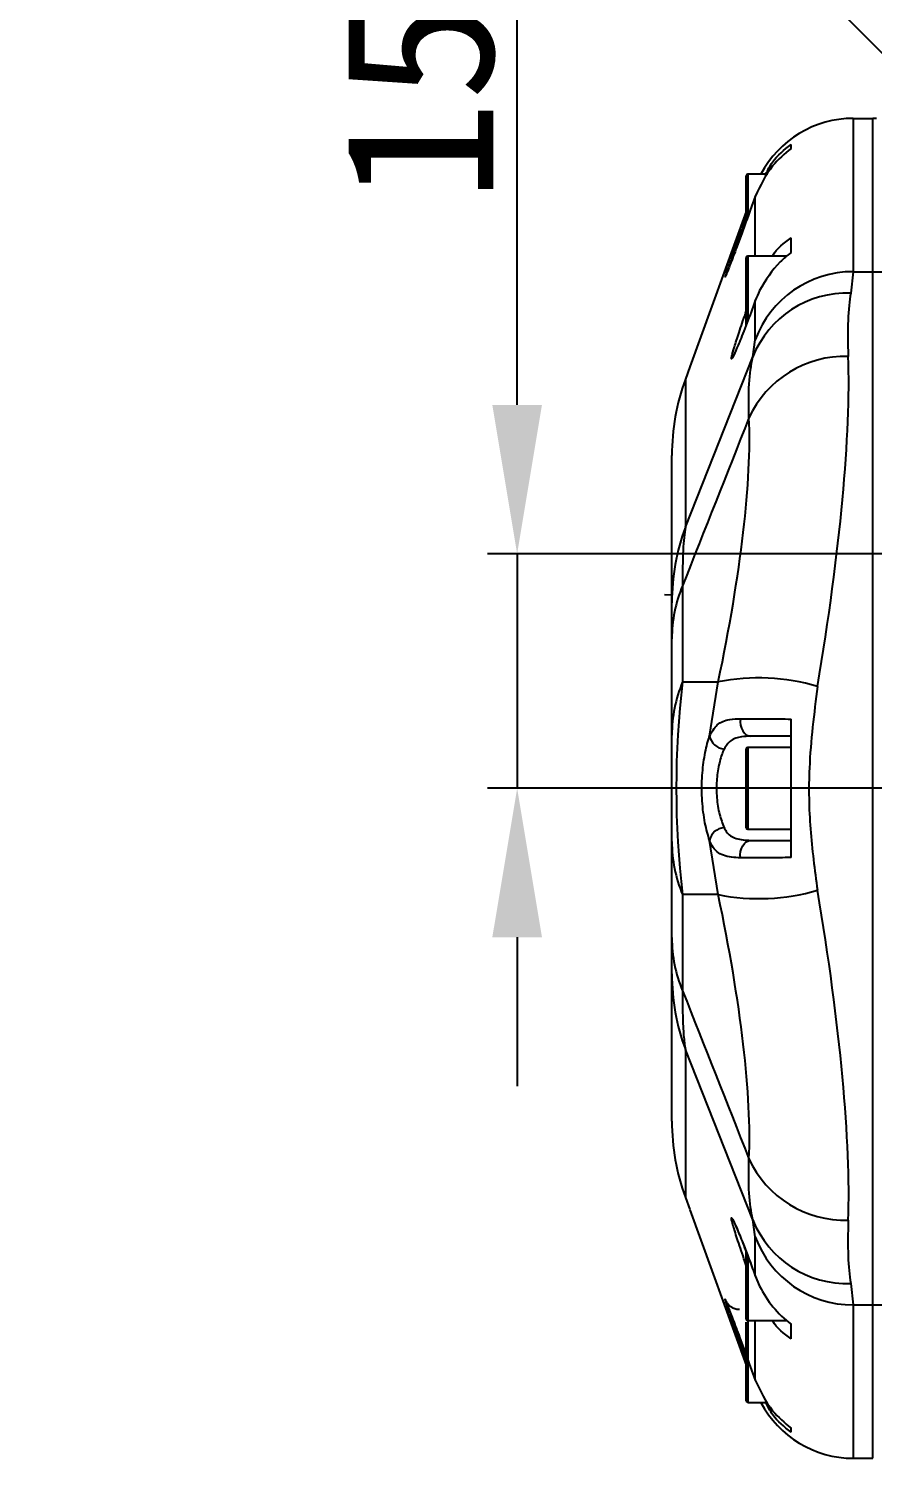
# Model space of a CAD drawing. Header units: inches. Extents: x 205 to 4949, y 179 to 2281.
# Drawn here: x 4282.5 to 4339.1, y 1327.4 to 1425 of the extents above; entities that cross this region are included whole.
import ezdxf

# ---------------------------------------------------------------- set-up
doc = ezdxf.new("R2010")
doc.units = ezdxf.units.IN
doc.header["$MEASUREMENT"] = 0
doc.styles.get("Standard").update_dxf_attribs({"font": ''})
doc.styles.get('Standard').set_extended_font_data('SimSun')
doc.dimstyles.new('ISO-25', dxfattribs={"dimtxt": 2.5, "dimasz": 2.5, "dimexe": 1.25, "dimexo": 0.625, "dimtad": 1, "dimtxsty": 'Standard', "dimcen": 2.5, "dimadec": 0, "dimazin": 0, "dimtfac": 1, "dimtmove": 0, "dimatfit": 3, "dimfxl": 1, "dimarcsym": 0})

# ---------------------------------------------------------------- blocks, each defined once
blk = doc.blocks.new('*D60')
at = {"color": 0, "lineweight": -2}
for p, q in [((4400.643, 1397.057), (4405.109, 1406.005)), ((4396.178, 1388.11), (4382.111, 1359.924)), ((4355.442, 1306.487), (4377.645, 1350.976)), ((4308.258, 1306.487), (4355.442, 1306.487))]:
    blk.add_line(p, q, dxfattribs=at)
at = {"color": 0}
for points in [[(4399.152, 1397.802), (4402.135, 1396.313), (4396.178, 1388.11)], [(4379.137, 1350.232), (4376.154, 1351.721), (4382.111, 1359.924)]]:
    blk.add_solid(points, dxfattribs=at)
at = {"layer": 'Defpoints', "color": 0}
for p in [(4396.178, 1388.11), (4382.111, 1359.924)]:
    blk.add_point(p, dxfattribs=at)
at = {"color": 0, "insert": (4308.258, 1318.396), "char_height": 40, "attachment_point": 1}
blk.add_mtext('\\fSimSun|b1|i0|c134|p34;\\H0.25x;φ31.50', dxfattribs=at)
blk = doc.blocks.new('*D61')
at = {"color": 0, "lineweight": -2}
for p, q in [((4389.144, 1405.518), (4389.144, 1460.401)), ((4378.007, 1385.154), (4328.062, 1435.1))]:
    blk.add_line(p, q, dxfattribs=at)
blk.add_arc((4389.144, 1374.017), 84.384, 96.79386, 128.20614, dxfattribs=at)
at = {"color": 0}
for points in [[(4379.261, 1456.145), (4379.063, 1459.472), (4389.144, 1458.401)], [(4335.847, 1441.571), (4338.06, 1439.079), (4329.476, 1433.685)]]:
    blk.add_solid(points, dxfattribs=at)
at = {"layer": 'Defpoints', "color": 0}
for p in [(4367.304, 1455.526), (4389.144, 1405.518), (4378.007, 1385.154), (4389.144, 1374.017), (4389.144, 1342.516)]:
    blk.add_point(p, dxfattribs=at)
at = {"color": 0, "insert": (4339.844, 1456.831), "char_height": 40, "attachment_point": 1, "rotation": 25.10558}
blk.add_mtext('{\\fSimSun|b1|i0|c134|p2;\\H0.25x;45%%d}', dxfattribs=at)
blk = doc.blocks.new('*D64')
at = {"color": 0, "lineweight": -2}
for p, q in [((4315.254, 1399.767), (4315.254, 1448.488)), ((4389.144, 1389.767), (4313.254, 1389.767)), ((4315.254, 1389.767), (4315.254, 1374.017)), ((4389.144, 1374.017), (4313.254, 1374.017)), ((4315.254, 1364.017), (4315.254, 1354.017))]:
    blk.add_line(p, q, dxfattribs=at)
at = {"color": 0}
for points in [[(4313.587, 1399.767), (4316.92, 1399.767), (4315.254, 1389.767)], [(4316.92, 1364.017), (4313.587, 1364.017), (4315.254, 1374.017)]]:
    blk.add_solid(points, dxfattribs=at)
at = {"layer": 'Defpoints', "color": 0}
for p in [(4389.144, 1389.767), (4315.254, 1374.017), (4389.144, 1374.017)]:
    blk.add_point(p, dxfattribs=at)
at = {"color": 0, "insert": (4308.73, 1430.398), "char_height": 40, "attachment_point": 5, "rotation": 90}
blk.add_mtext('{\\fSimSun|b1|i0|c134|p2;\\H0.25x;15.75}', dxfattribs=at)

msp = doc.modelspace()

# ---------------------------------------------------------------- linework, layer by layer
for p, q in [((4337.8232, 1419.0185), (4339.1424, 1419.0185)), ((4337.8232, 1419.0185), (4337.8232, 1408.7204)), ((4339.1424, 1408.7204), (4339.1424, 1419.0185)), ((4333.6422, 1417.0028), (4333.6422, 1417.2601)), ((4330.642, 1412.1193), (4330.642, 1415.1684)), ((4332.0918, 1415.2684), (4330.742, 1415.2684)), ((4330.742, 1415.2684), (4330.742, 1412.4012)), ((4331.2451, 1413.7813), (4330.91, 1412.8602)), ((4331.2451, 1409.7682), (4331.2451, 1413.7813)), ((4330.642, 1412.7557), (4326.8443, 1402.3214)), ((4333.6422, 1410.0056), (4333.6422, 1410.9879)), ((4330.642, 1405.1413), (4330.642, 1409.6682)), ((4333.3668, 1409.7682), (4330.742, 1409.7682)), ((4330.742, 1409.7682), (4330.742, 1405.4002)), ((4329.2895, 1408.5119), (4329.2724, 1408.4712)), ((4337.8232, 1408.7204), (4337.6507, 1407.275)), ((4337.8232, 1408.7204), (4339.1424, 1408.7204)), ((4339.1424, 1408.7204), (4349.6428, 1408.7204)), ((4339.1424, 1339.3132), (4339.1424, 1408.7204)), ((4331.2451, 1404.1536), (4331.2451, 1406.775)), ((4331.0726, 1402.9959), (4331.2451, 1404.1536)), ((4326.5465, 1391.5645), (4331.0726, 1402.9959)), ((4326.8513, 1402.3189), (4326.5465, 1401.5015)), ((4326.5465, 1401.5015), (4326.5465, 1391.5645)), ((4325.6418, 1386.4767), (4325.6418, 1396.371)), ((4325.6418, 1386.9922), (4325.1418, 1387.0173)), ((4326.3585, 1387.6195), (4326.3585, 1381.1587)), ((4325.6418, 1377.5877), (4325.6418, 1384.0485)), ((4326.3585, 1381.1587), (4328.7559, 1381.1587)), ((4328.175, 1377.527), (4328.7559, 1381.1587)), ((4325.6418, 1370.4458), (4325.6418, 1377.5877)), ((4330.642, 1371.3667), (4330.642, 1376.6669)), ((4333.6422, 1376.7669), (4330.742, 1376.7669)), ((4330.742, 1376.7669), (4330.742, 1371.2666)), ((4330.742, 1371.2666), (4333.6422, 1371.2666)), ((4325.6418, 1363.985), (4325.6418, 1370.4458)), ((4328.7559, 1366.8748), (4328.175, 1370.5065)), ((4328.7559, 1366.8748), (4326.3585, 1366.8748)), ((4326.3585, 1366.8748), (4326.3585, 1360.4141)), ((4325.6418, 1351.6625), (4325.6418, 1361.5568)), ((4331.0726, 1345.0377), (4326.5465, 1356.469)), ((4326.5465, 1356.469), (4326.5465, 1346.5321)), ((4326.5465, 1346.5321), (4326.8513, 1345.7147)), ((4326.8443, 1345.7121), (4330.642, 1335.2778)), ((4331.2451, 1343.88), (4331.0726, 1345.0377)), ((4331.2451, 1341.2586), (4331.2451, 1343.88)), ((4330.642, 1338.3654), (4330.642, 1342.889)), ((4330.742, 1342.6295), (4330.742, 1338.2653)), ((4331.1135, 1341.6102), (4331.2451, 1341.2586)), ((4331.2451, 1341.2586), (4331.5345, 1340.5789)), ((4337.6507, 1340.7585), (4337.8232, 1339.3132)), ((4337.8232, 1339.3132), (4339.1424, 1339.3132)), ((4337.8232, 1339.3132), (4337.8232, 1329.015)), ((4339.1424, 1339.3132), (4349.6428, 1339.3132)), ((4339.1424, 1329.015), (4339.1424, 1339.3132)), ((4330.642, 1332.8651), (4330.642, 1338.1653)), ((4330.742, 1338.2653), (4333.3668, 1338.2653)), ((4330.742, 1338.2653), (4330.742, 1332.7651)), ((4331.2451, 1334.2522), (4331.2451, 1338.2653)), ((4333.6422, 1337.0457), (4333.6422, 1338.0279)), ((4330.91, 1335.1734), (4331.2451, 1334.2522)), ((4330.742, 1332.7651), (4332.0918, 1332.7651)), ((4333.6422, 1330.7735), (4333.6422, 1331.0308)), ((4337.8232, 1329.015), (4339.1424, 1329.015))]:
    msp.add_line(p, q)
at = {"flags": 128}
for points in [[(4330.2477, 1378.6933), (4330.2373, 1378.4757), (4330.2602, 1378.2601), (4330.3153, 1378.0567), (4330.4001, 1377.8751), (4330.5104, 1377.7242), (4330.641, 1377.6109), (4330.7857, 1377.5407), (4330.9376, 1377.5169)], [(4330.2477, 1369.3403), (4330.2373, 1369.5578), (4330.2602, 1369.7735), (4330.3153, 1369.9769), (4330.4001, 1370.1584), (4330.5104, 1370.3093), (4330.641, 1370.4227), (4330.7857, 1370.4928), (4330.9376, 1370.5166)]]:
    msp.add_lwpolyline(points, dxfattribs=at)
for centre, radius, start, end in [((4337.8231, 1412.0182), 7.0002, 89.999681, 152.335352), ((4330.742, 1415.1684), 0.1, 90, 180), ((4330.742, 1409.6682), 0.1, 90, 180), ((4337.8067, 1401.7231), 6.9973, 89.865266, 159.675334), ((4337.392, 1400.477), 6.8029, 87.820777, 158.268045), ((4337.2772, 1395.9266), 7.1071, 88.322937, 155.318363), ((4340.6424, 1396.371), 15.0005, 159.999941, 179.999982), ((4340.4065, 1386.4758), 14.7646, 159.839132, 179.99622), ((4335.0061, 1384.0265), 9.3643, 157.437592, 179.865399), ((4335.0061, 1377.5657), 9.3643, 157.437592, 179.865399), ((4331.4872, 1367.5321), 13.8976, 73.554133, 101.333964), ((4329.234, 1377.7311), 1.0785, 190.908381, 265.463084), ((4330.742, 1376.6669), 0.1, 90, 180), ((4329.2341, 1370.3024), 1.0786, 94.542057, 169.090375), ((4330.742, 1371.3667), 0.1, 180, 270), ((4335.0061, 1370.4678), 9.3643, 180.134601, 202.562408), ((4331.487, 1380.5023), 13.8985, 258.667361, 286.445564), ((4335.006, 1364.0071), 9.3642, 180.134811, 202.562567), ((4340.4069, 1361.5578), 14.7651, 180.004084, 200.160564), ((4340.6422, 1351.6625), 15.0004, 179.999917, 200.00016), ((4337.2773, 1352.107), 7.1072, 204.681517, 271.676443), ((4337.3921, 1347.5565), 6.8029, 201.731436, 272.179012), ((4337.8065, 1346.3102), 6.997, 200.323152, 270.136248), ((4330.742, 1338.3653), 0.1, 180, 270), ((4330.742, 1332.8651), 0.1, 180, 270), ((4337.8232, 1336.0154), 7.0004, 207.665319, 269.999648)]:
    msp.add_arc(centre, radius, start, end)
for centre, major_axis, ratio, start_param, end_param in [((4328.5356, 1374.0168), (7.1748, 34.9839), 0.1544002, 4.9408581, 5.7212474), ((4372.3699, 1115.7587), (396.9829, 1085.8473), 0.1207391, 1.3513724, 1.3621015), ((4321.8698, 1375.6832), (7.2674, 27.9675), 0.1886608, 4.958187, 5.7385763), ((4340.6424, 1374.0168), (0, 30.0012), 0.4902037, 1.330433, 1.8111597), ((4321.8698, 1372.3503), (-7.2674, 27.9675), 0.1886608, 3.6862017, 4.466591), ((4328.5356, 1374.0168), (-7.1748, 34.9839), 0.1544002, 3.7035306, 4.4839199), ((4372.3699, 1632.2748), (-396.9829, 1085.8473), 0.1207391, 1.7794912, 1.7902202)]:
    msp.add_ellipse(centre, major_axis=major_axis, ratio=ratio, start_param=start_param, end_param=end_param)
for points, knots in [([(4339.377, 1419.0185), (4339.3376, 1419.0185), (4339.2594, 1419.0185), (4339.1812, 1419.0185), (4339.1424, 1419.0185)], [0, 0, 0, 0, 0.502907, 1, 1, 1, 1]), ([(4331.9452, 1415.2684), (4332.087, 1415.5495), (4332.4872, 1416.3426), (4333.189, 1416.9001), (4333.6422, 1417.2601)], [0, 0, 0, 0, 0.3543883, 1, 1, 1, 1]), ([(4333.6422, 1417.0028), (4333.2037, 1416.6314), (4332.1607, 1415.7481), (4331.581, 1414.5029), (4331.2451, 1413.7813)], [0, 0, 0, 0, 0.4204218, 1, 1, 1, 1]), ([(4330.91, 1412.8602), (4330.7153, 1412.3268), (4330.3258, 1411.2595), (4329.8099, 1409.8692), (4329.4336, 1408.871), (4329.3322, 1408.6199), (4329.2886, 1408.5122)], [0, 0, 0, 0, 0.27015192, 0.54057326, 0.80281369, 1, 1, 1, 1]), ([(4329.668, 1409.6702), (4329.6745, 1409.6889), (4329.7838, 1410.0006), (4330.1209, 1410.9389), (4330.458, 1411.8755), (4330.6413, 1412.3791), (4330.642, 1412.3811)], [0, 0, 0, 0, 0.0299402, 0.4999576, 0.9980862, 1, 1, 1, 1]), ([(4332.3879, 1409.7682), (4332.3954, 1409.7814), (4332.6818, 1410.2905), (4333.1683, 1410.6438), (4333.6422, 1410.9879)], [0, 0, 0, 0, 0.0260254, 1, 1, 1, 1]), ([(4329.2498, 1408.4142), (4329.2343, 1408.3857), (4329.2036, 1408.3294), (4329.3602, 1408.7975), (4329.5672, 1409.3846), (4329.668, 1409.6702)], [0, 0, 0, 0, 0.3447964, 0.6811309, 1, 1, 1, 1]), ([(4333.6422, 1410.0056), (4333.389, 1409.802), (4332.5203, 1409.1033), (4331.9433, 1408.1383), (4331.5345, 1407.4546)], [0, 0, 0, 0, 0.2914903, 1, 1, 1, 1]), ([(4331.2451, 1406.775), (4331.054, 1406.2609), (4330.6717, 1405.2322), (4330.2329, 1404.1108), (4330.0645, 1403.7236), (4330.0118, 1403.6026)], [0, 0, 0, 0, 0.407181, 0.8148337, 1, 1, 1, 1]), ([(4337.6507, 1407.275), (4337.5651, 1406.7691), (4337.5063, 1406.1611), (4337.449, 1404.7465), (4337.4504, 1403.9398), (4337.4852, 1403.0307)], [0, 0, 0, 0, 0.5, 0.5, 1, 1, 1, 1]), ([(4330.0118, 1403.6026), (4329.9445, 1403.4425), (4329.758, 1402.9989), (4329.6298, 1402.7894), (4329.637, 1402.9698), (4329.8163, 1403.6083), (4330.1451, 1404.6246), (4330.4417, 1405.5041), (4330.6264, 1406.0226), (4330.642, 1406.0666)], [0, 0, 0, 0, 0.1030882, 0.2856595, 0.4585659, 0.6281461, 0.8012747, 0.9831423, 1, 1, 1, 1]), ([(4330.014, 1403.6018), (4329.9541, 1403.4618), (4329.8557, 1403.2313), (4329.7749, 1403.0832), (4329.7887, 1403.1043), (4329.7914, 1403.1084)], [0, 0, 0, 0, 0.55453898, 0.91285832, 1, 1, 1, 1]), ([(4330.8194, 1398.8944), (4330.8034, 1399.6948), (4330.7711, 1401.3102), (4330.9715, 1402.4306), (4331.0726, 1402.9959)], [0, 0, 0, 0, 0.4954909, 1, 1, 1, 1]), ([(4326.5465, 1391.5645), (4326.4868, 1391.1151), (4326.3687, 1390.2255), (4326.3619, 1388.4821), (4326.3585, 1387.6195)], [0, 0, 0, 0, 0.5051699, 1, 1, 1, 1]), ([(4325.6418, 1384.0485), (4325.6418, 1384.6473), (4325.6418, 1385.8758), (4325.6418, 1386.2731), (4325.6418, 1386.4767)], [0, 0, 0, 0, 0.4874571, 1, 1, 1, 1]), ([(4335.4218, 1380.8612), (4335.1899, 1379.0429), (4334.7872, 1375.8839), (4334.8665, 1371.2409), (4335.2352, 1368.5392), (4335.4218, 1367.1724)], [0, 0, 0, 0, 0.4012102, 0.6970723, 1, 1, 1, 1]), ([(4328.175, 1377.527), (4328.3257, 1377.8055), (4328.6294, 1378.3671), (4329.3861, 1378.6562), (4330.0017, 1378.6827), (4330.2477, 1378.6933)], [0, 0, 0, 0, 0.3714398, 0.7488727, 1, 1, 1, 1]), ([(4330.2477, 1378.6933), (4330.8538, 1378.6916), (4331.8701, 1378.6888), (4333.1326, 1378.6751), (4333.6422, 1378.6696)], [0, 0, 0, 0, 0.5963868, 1, 1, 1, 1]), ([(4333.6422, 1369.3639), (4333.6422, 1370.1356), (4333.6422, 1370.9127), (4333.6422, 1372.4647), (4333.6422, 1374.0168), (4333.6422, 1375.5688), (4333.6422, 1377.1208), (4333.6422, 1377.8979), (4333.6422, 1378.6696)], [0, 0, 0, 0, 0.25, 0.25, 0.5, 0.75, 0.75, 1, 1, 1, 1]), ([(4328.175, 1370.5065), (4328.0638, 1370.8842), (4327.8402, 1371.644), (4327.6537, 1373.1451), (4327.643, 1374.6899), (4327.8028, 1376.1329), (4328.0148, 1377.0423), (4328.1498, 1377.4507), (4328.175, 1377.527)], [0, 0, 0, 0, 0.1957987, 0.3938437, 0.5849669, 0.7698438, 0.9569742, 1, 1, 1, 1]), ([(4330.9376, 1377.5169), (4330.728, 1377.5093), (4330.2161, 1377.4907), (4329.554, 1377.2863), (4329.2817, 1376.8628), (4329.1487, 1376.6559)], [0, 0, 0, 0, 0.2617943, 0.6393854, 1, 1, 1, 1]), ([(4333.6422, 1377.5169), (4333.2772, 1377.5169), (4332.2728, 1377.5169), (4331.457, 1377.5169), (4330.9376, 1377.5169)], [0, 0, 0, 0, 0.3633085, 1, 1, 1, 1]), ([(4329.1487, 1376.6559), (4329.1238, 1376.5986), (4328.9916, 1376.2945), (4328.783, 1375.6165), (4328.6236, 1374.527), (4328.6343, 1373.3558), (4328.8208, 1372.2228), (4329.0392, 1371.66), (4329.1487, 1371.3776)], [0, 0, 0, 0, 0.0438909, 0.2327376, 0.4162476, 0.6046899, 0.8016848, 1, 1, 1, 1]), ([(4329.1487, 1371.3776), (4329.195, 1371.2889), (4329.3763, 1370.9414), (4329.9141, 1370.5729), (4330.5903, 1370.5357), (4330.9376, 1370.5166)], [0, 0, 0, 0, 0.1428629, 0.5596589, 1, 1, 1, 1]), ([(4330.2477, 1369.3403), (4329.8394, 1369.3689), (4329.0251, 1369.4261), (4328.4322, 1369.9236), (4328.2277, 1370.3872), (4328.175, 1370.5065)], [0, 0, 0, 0, 0.4274684, 0.8525595, 1, 1, 1, 1]), ([(4330.9376, 1370.5166), (4331.457, 1370.5166), (4332.2728, 1370.5166), (4333.2772, 1370.5166), (4333.6422, 1370.5166)], [0, 0, 0, 0, 0.6366915, 1, 1, 1, 1]), ([(4333.6422, 1369.3639), (4333.1326, 1369.3584), (4331.8701, 1369.3448), (4330.8538, 1369.342), (4330.2477, 1369.3403)], [0, 0, 0, 0, 0.40361311, 1, 1, 1, 1]), ([(4325.6418, 1361.5568), (4325.6418, 1361.6816), (4325.6418, 1361.9351), (4325.6418, 1362.7414), (4325.6418, 1363.5801), (4325.6418, 1363.985)], [0, 0, 0, 0, 0.33423814, 0.67855028, 1, 1, 1, 1]), ([(4326.3585, 1360.4141), (4326.3591, 1359.8351), (4326.3602, 1358.6661), (4326.4247, 1357.3413), (4326.5056, 1356.7616), (4326.5465, 1356.469)], [0, 0, 0, 0, 0.3270781, 0.6603045, 1, 1, 1, 1]), ([(4331.0726, 1345.0377), (4330.973, 1345.592), (4330.7719, 1346.7107), (4330.8035, 1348.3249), (4330.8194, 1349.1392)], [0, 0, 0, 0, 0.4955015, 1, 1, 1, 1]), ([(4330.642, 1341.9691), (4330.6111, 1342.0561), (4330.3946, 1342.6643), (4330.0649, 1343.6487), (4329.7415, 1344.6707), (4329.6126, 1345.1859), (4329.6655, 1345.2021), (4329.8803, 1344.7621), (4330.2377, 1343.9053), (4330.6666, 1342.8134), (4330.9782, 1341.9746), (4331.1135, 1341.6102)], [0, 0, 0, 0, 0.0230154, 0.1610176, 0.2936169, 0.4179613, 0.5364986, 0.6538852, 0.7747042, 0.902134, 1, 1, 1, 1]), ([(4329.7828, 1344.9385), (4329.7861, 1344.9327), (4329.796, 1344.9152), (4329.889, 1344.7243), (4330.0697, 1344.3064), (4330.3565, 1343.6007), (4330.7142, 1342.6823), (4330.9814, 1341.9663), (4331.1143, 1341.6104)], [0, 0, 0, 0, 0.0607365, 0.1837356, 0.3605225, 0.5644782, 0.7835006, 1, 1, 1, 1]), ([(4337.4852, 1345.0028), (4337.4676, 1344.1534), (4337.4322, 1342.4367), (4337.5774, 1341.3217), (4337.6507, 1340.7585)], [0, 0, 0, 0, 0.49483934, 1, 1, 1, 1]), ([(4331.5345, 1340.5789), (4331.7799, 1340.0747), (4332.0798, 1339.6095), (4332.7848, 1338.7545), (4333.1931, 1338.3638), (4333.6422, 1338.0279)], [0, 0, 0, 0, 0.5, 0.5, 1, 1, 1, 1]), ([(4329.3916, 1339.1516), (4329.3301, 1339.3328), (4329.2063, 1339.6971), (4329.2019, 1339.7424), (4329.2864, 1339.528), (4329.3061, 1339.4779)], [0, 0, 0, 0, 0.4312493, 0.8672356, 1, 1, 1, 1]), ([(4329.2707, 1339.5666), (4329.271, 1339.566), (4329.2719, 1339.5642), (4329.2931, 1339.5122), (4329.3069, 1339.4782)], [0, 0, 0, 0, 0.3471243, 1, 1, 1, 1]), ([(4330.1746, 1339.0173), (4330.1705, 1339.0165), (4330.0689, 1338.996), (4329.8791, 1339.0495), (4329.6489, 1339.1456), (4329.4828, 1339.2742), (4329.3769, 1339.3921), (4329.3226, 1339.4724), (4329.3085, 1339.497), (4329.3048, 1339.5035)], [0, 0, 0, 0, 0.0114158, 0.2845572, 0.5113429, 0.7026703, 0.8567154, 0.9621596, 1, 1, 1, 1]), ([(4329.3061, 1339.4779), (4329.3407, 1339.3921), (4329.4266, 1339.1793), (4329.7378, 1338.3566), (4330.1859, 1337.1519), (4330.6034, 1336.0154), (4330.8489, 1335.3412), (4330.91, 1335.1734)], [0, 0, 0, 0, 0.1604198, 0.3980332, 0.6477421, 0.9123232, 1, 1, 1, 1]), ([(4330.642, 1335.6539), (4330.5086, 1336.0217), (4330.1822, 1336.9214), (4329.7503, 1338.129), (4329.4556, 1338.9601), (4329.395, 1339.1415), (4329.3916, 1339.1516)], [0, 0, 0, 0, 0.2547912, 0.6232516, 0.9790594, 1, 1, 1, 1]), ([(4333.6422, 1337.0457), (4333.1683, 1337.3897), (4332.6818, 1337.743), (4332.3954, 1338.2521), (4332.3879, 1338.2653)], [0, 0, 0, 0, 0.9739746, 1, 1, 1, 1]), ([(4331.2451, 1334.2522), (4331.581, 1333.5306), (4332.1607, 1332.2855), (4333.2037, 1331.4021), (4333.6422, 1331.0308)], [0, 0, 0, 0, 0.5795728, 1, 1, 1, 1]), ([(4333.6422, 1330.7735), (4333.189, 1331.1334), (4332.4872, 1331.6909), (4332.087, 1332.484), (4331.9452, 1332.7651)], [0, 0, 0, 0, 0.6456062, 1, 1, 1, 1])]:
    msp.add_open_spline(points, degree=3, knots=knots)
msp.add_open_spline([(4331.5345, 1407.4546), (4331.4262, 1407.2322), (4331.3297, 1407.0056), (4331.2451, 1406.775)], degree=3)

# ---------------------------------------------------------------- dimensions: what is measured, and where the dimension line sits
dim = msp.add_linear_dim(base=(4315.2538, 1374.0168), p1=(4389.1444, 1389.7674), p2=(4389.1444, 1374.0168), angle=90, text='{\\fSimSun|b1|i0|c134|p2;\\H0.25x;15.75}', dimstyle='ISO-25', override={"dimtxt": 40, "dimasz": 10, "dimexe": 2, "dimexo": 0, "dimgap": 1.524, "dimlfac": 5, "dimzin": 0, "dimtxsty": 'Standard', "dimadec": 2, "dimtdec": 3, "dimtix": 1, "dimatfit": 0, "dimtzin": 0})
dim.commit()
dim.dimension.update_dxf_attribs({"geometry": '*D64', "text_midpoint": (4315.2538, 1430.3984), "dimtype": 160})
dim = msp.add_angular_dim_2l(base=(4367.3042, 1455.5255), line1=((4389.1444, 1405.518), (4389.1444, 1342.5155)), line2=((4378.007, 1385.1541), (4389.1444, 1374.0168)), text='{\\fSimSun|b1|i0|c134|p2;\\H0.25x;<>}', dimstyle='ISO-25', override={"dimtxt": 40, "dimasz": 10, "dimexe": 2, "dimexo": 0, "dimgap": 1.524, "dimtad": 1, "dimlfac": 5, "dimzin": 0, "dimpost": '<>', "dimtxsty": 'Standard', "dimse1": 0, "dimse2": 0, "dimsd1": 0, "dimsd2": 0, "dimadec": 0, "dimtdec": 3, "dimtix": 1, "dimtofl": 1, "dimatfit": 0, "dimtzin": 0})
dim.commit()
dim.dimension.update_dxf_attribs({"geometry": '*D61', "text_midpoint": (4353.3412, 1450.4289), "dimtype": 162})
dim = msp.add_diameter_dim_2p(p1=(4396.1779, 1388.1097), p2=(4382.1108, 1359.9238), text='\\fSimSun|b1|i0|c134|p34;\\H0.25x;φ31.50', dimstyle='ISO-25', override={"dimtxt": 40, "dimasz": 10, "dimexe": 2, "dimexo": 0, "dimgap": 1.524, "dimtoh": 1, "dimlfac": 5, "dimzin": 0, "dimtxsty": 'Standard', "dimadec": 2, "dimtdec": 3, "dimtix": 1, "dimatfit": 0, "dimtzin": 0})
dim.commit()
dim.dimension.update_dxf_attribs({"geometry": '*D60', "text_midpoint": (4355.4417, 1306.4875), "dimtype": 163})

doc.saveas('drawing.dxf')
